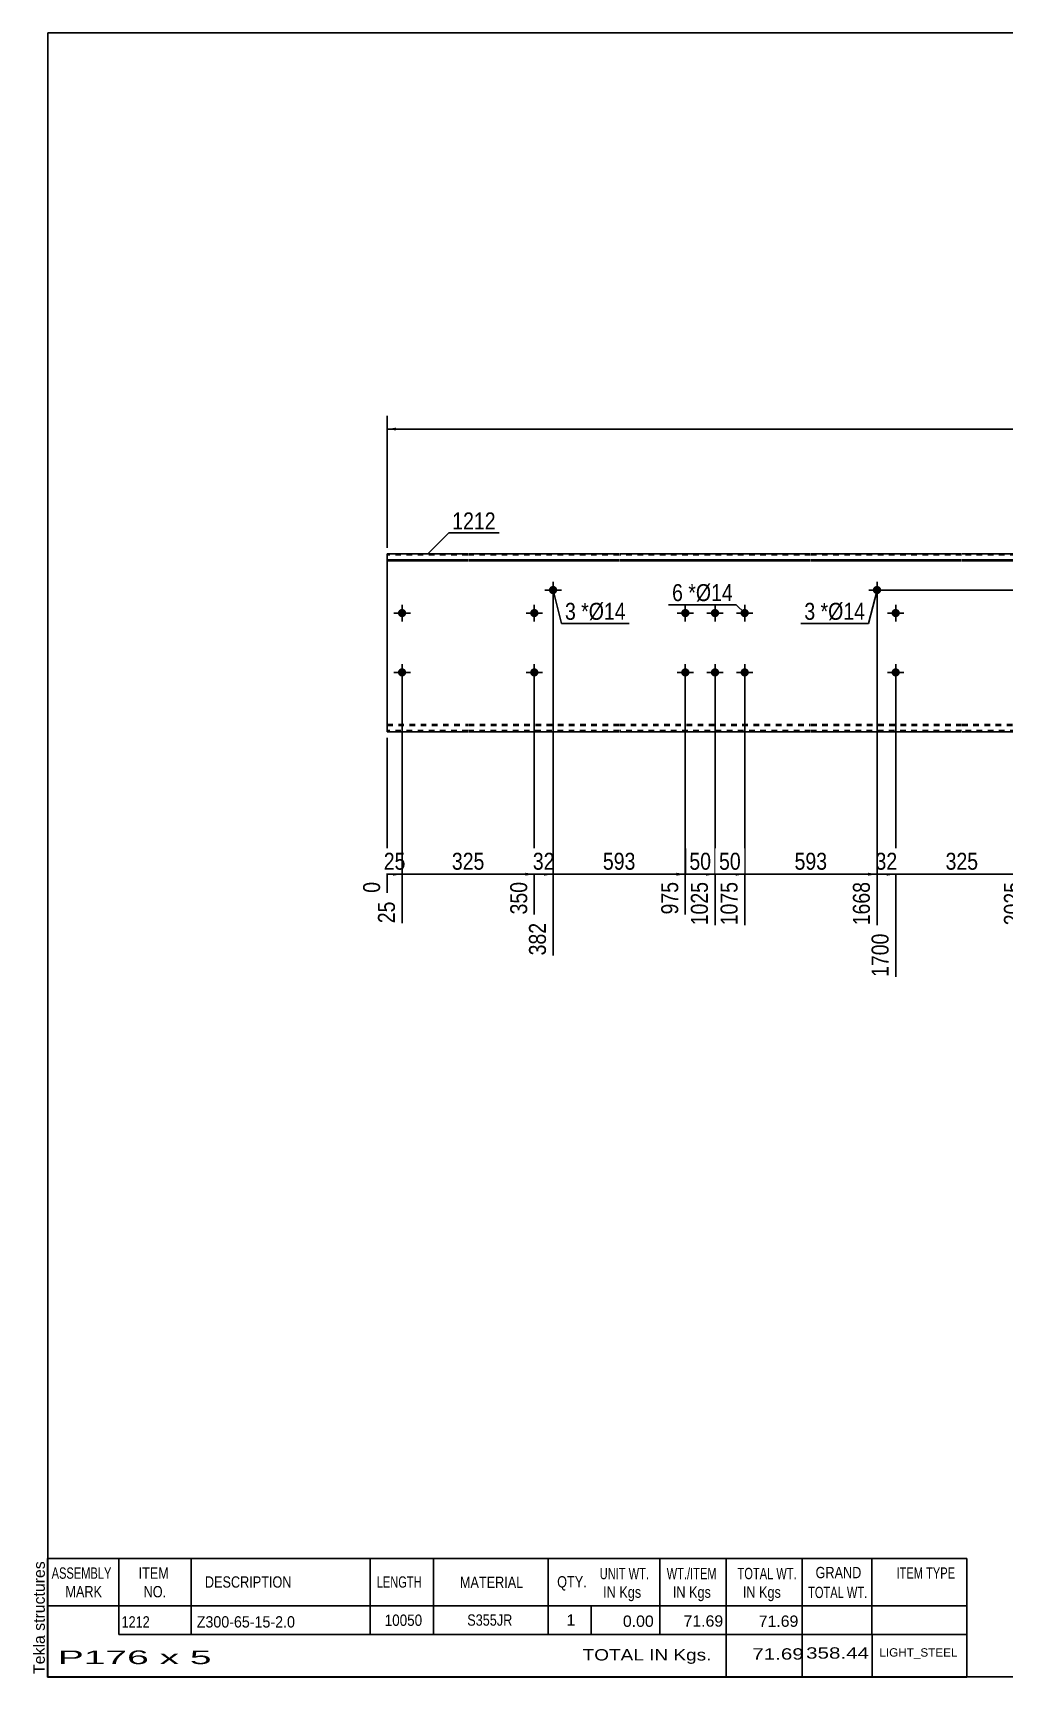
# Model space of a CAD drawing. Header units: millimetres. Extents: x -60 to 343, y -174 to 103.
# Drawn here: x -59.7 to 104, y -174.3 to 102.8 of the extents above; entities that cross this region are included whole.
import ezdxf

# ---------------------------------------------------------------- set-up
doc = ezdxf.new("R2010")
doc.units = ezdxf.units.MM
doc.linetypes.add('DXK_LINE_DOT1', pattern=[1.8814, 0.9407, -0.9407])
doc.styles.add('Arial', font='ARIAL.TTF', dxfattribs={"height": 0.2})
doc.styles.add('Arial Narrow', font='ARIALN.TTF', dxfattribs={"height": 0.2})

# ---------------------------------------------------------------- blocks, each defined once
blk = doc.blocks.new('Unknown-629086263-2025')
at = {"color": 5, "linetype": 'Continuous'}
for p, q in [((342.8, 102.75), (-57.2, 102.75)), ((-57.2, 102.75), (-57.2, -174.25)), ((342.8, -174.25), (342.8, 102.75)), ((-57.2, -174.25), (342.8, -174.25))]:
    blk.add_line(p, q, dxfattribs=at)
at = {"color": 174, "linetype": 'Continuous', "style": 'Arial'}
blk.add_text('Tekla structures', height=1.9102, rotation=90, dxfattribs=at).set_placement((-57.7, -173.75))
blk = doc.blocks.new('Part-629086263-1218 - 1203')
at = {"color": 2, "linetype": 'Continuous'}
for p, q in [((0, -15), (0, 15)), ((13.6, 15), (0, 15)), ((0, 13.94), (13.6, 13.94)), ((39.05, 15), (13.7, 15)), ((13.7, 13.94), (39.05, 13.94)), ((71.34, 15), (39.15, 15)), ((39.15, 13.94), (71.34, 13.94)), ((96.79, 15), (71.44, 15)), ((71.44, 13.94), (96.79, 13.94)), ((119.08, 15), (96.89, 15)), ((96.89, 13.94), (119.08, 13.94)), ((140.58, 15), (119.18, 15)), ((119.18, 13.94), (140.58, 13.94)), ((162.88, 15), (140.68, 15)), ((140.68, 13.94), (162.88, 13.94)), ((188.33, 15), (162.98, 15)), ((162.98, 13.94), (188.33, 13.94)), ((220.62, 15), (188.43, 15)), ((188.43, 13.94), (220.62, 13.94)), ((246.07, 15), (220.72, 15)), ((220.72, 13.94), (246.07, 13.94)), ((259.77, 15), (246.17, 15)), ((246.17, 13.94), (259.77, 13.94)), ((259.77, 15), (259.77, 13.94)), ((259.77, 13.94), (259.77, -15)), ((0, 13.8), (13.6, 13.8)), ((13.7, 13.8), (39.05, 13.8)), ((39.15, 13.8), (71.34, 13.8)), ((71.44, 13.8), (96.79, 13.8)), ((96.89, 13.8), (119.08, 13.8)), ((119.18, 13.8), (140.58, 13.8)), ((140.68, 13.8), (162.88, 13.8)), ((162.98, 13.8), (188.33, 13.8)), ((188.43, 13.8), (220.62, 13.8)), ((220.72, 13.8), (246.07, 13.8)), ((246.17, 13.8), (259.77, 13.8)), ((13.6, -15), (0, -15)), ((39.05, -15), (13.7, -15)), ((71.34, -15), (39.15, -15)), ((96.79, -15), (71.44, -15)), ((119.08, -15), (96.89, -15)), ((140.58, -15), (119.18, -15)), ((162.88, -15), (140.68, -15)), ((188.33, -15), (162.98, -15)), ((220.62, -15), (188.43, -15)), ((246.07, -15), (220.72, -15)), ((259.77, -15), (246.17, -15))]:
    blk.add_line(p, q, dxfattribs=at)
at = {"color": 7, "linetype": 'DXK_LINE_DOT1'}
for p, q in [((13.6, 14.8), (0, 14.8)), ((39.05, 14.8), (13.7, 14.8)), ((71.34, 14.8), (39.15, 14.8)), ((96.79, 14.8), (71.44, 14.8)), ((119.08, 14.8), (96.89, 14.8)), ((140.58, 14.8), (119.18, 14.8)), ((162.88, 14.8), (140.68, 14.8)), ((188.33, 14.8), (162.98, 14.8)), ((220.62, 14.8), (188.43, 14.8)), ((246.07, 14.8), (220.72, 14.8)), ((259.77, 14.8), (246.17, 14.8)), ((0, -13.8), (13.6, -13.8)), ((13.7, -13.8), (39.05, -13.8)), ((39.15, -13.8), (71.34, -13.8)), ((71.44, -13.8), (96.79, -13.8)), ((96.89, -13.8), (119.08, -13.8)), ((119.18, -13.8), (140.58, -13.8)), ((140.68, -13.8), (162.88, -13.8)), ((162.98, -13.8), (188.33, -13.8)), ((188.43, -13.8), (220.62, -13.8)), ((220.72, -13.8), (246.07, -13.8)), ((246.17, -13.8), (259.77, -13.8)), ((0, -13.94), (13.6, -13.94)), ((13.6, -14.8), (0, -14.8)), ((13.7, -13.94), (39.05, -13.94)), ((39.05, -14.8), (13.7, -14.8)), ((39.15, -13.94), (71.34, -13.94)), ((71.34, -14.8), (39.15, -14.8)), ((71.44, -13.94), (96.79, -13.94)), ((96.79, -14.8), (71.44, -14.8)), ((96.89, -13.94), (119.08, -13.94)), ((119.08, -14.8), (96.89, -14.8)), ((119.18, -13.94), (140.58, -13.94)), ((140.58, -14.8), (119.18, -14.8)), ((140.68, -13.94), (162.88, -13.94)), ((162.88, -14.8), (140.68, -14.8)), ((162.98, -13.94), (188.33, -13.94)), ((188.33, -14.8), (162.98, -14.8)), ((188.43, -13.94), (220.62, -13.94)), ((220.62, -14.8), (188.43, -14.8)), ((220.72, -13.94), (246.07, -13.94)), ((246.07, -14.8), (220.72, -14.8)), ((246.17, -13.94), (259.77, -13.94)), ((259.77, -14.8), (246.17, -14.8))]:
    blk.add_line(p, q, dxfattribs=at)
blk = doc.blocks.new('Bolt-629086263-1224 - 1203')
at = {"linetype": 'Continuous'}
for points in [[(49.54, 5, -1), (50.94, 5, -1)], [(54.54, 5, -1), (55.94, 5, -1)], [(59.54, 5, -1), (60.94, 5, -1)], [(49.54, -5, -1), (50.94, -5, -1)], [(54.54, -5, -1), (55.94, -5, -1)], [(59.54, -5, -1), (60.94, -5, -1)]]:
    blk.add_hatch(color=3, dxfattribs=at).paths.add_polyline_path(points)
at = {"color": 3, "linetype": 'Continuous'}
for p, q in [((50.24, 3.6), (50.24, 6.4)), ((55.24, 3.6), (55.24, 6.4)), ((60.24, 3.6), (60.24, 6.4)), ((48.84, 5), (51.64, 5)), ((53.84, 5), (56.64, 5)), ((58.84, 5), (61.64, 5)), ((48.84, -5), (51.64, -5)), ((50.24, -6.4), (50.24, -3.6)), ((53.84, -5), (56.64, -5)), ((55.24, -6.4), (55.24, -3.6)), ((58.84, -5), (61.64, -5)), ((60.24, -6.4), (60.24, -3.6))]:
    blk.add_line(p, q, dxfattribs=at)
blk = doc.blocks.new('Bolt-629086263-1225 - 1203')
at = {"linetype": 'Continuous'}
blk.add_hatch(color=3, dxfattribs=at).paths.add_polyline_path([(25.49, -5, -1), (24.09, -5, -1)])
at = {"color": 3, "linetype": 'Continuous'}
for p, q in [((26.19, -5), (23.39, -5)), ((24.79, -3.6), (24.79, -6.4))]:
    blk.add_line(p, q, dxfattribs=at)
blk = doc.blocks.new('Bolt-629086263-1226 - 1203')
at = {"linetype": 'Continuous'}
blk.add_hatch(color=3, dxfattribs=at).paths.add_polyline_path([(24.09, 5, -1), (25.49, 5, -1)])
at = {"color": 3, "linetype": 'Continuous'}
for p, q in [((24.79, 3.6), (24.79, 6.4)), ((23.39, 5), (26.19, 5))]:
    blk.add_line(p, q, dxfattribs=at)
blk = doc.blocks.new('Bolt-629086263-1227 - 1203')
at = {"linetype": 'Continuous'}
blk.add_hatch(color=3, dxfattribs=at).paths.add_polyline_path([(81.84, 8.88, -1), (83.24, 8.88, -1)])
at = {"color": 3, "linetype": 'Continuous'}
for p, q in [((81.14, 8.88), (83.94, 8.88)), ((82.54, 7.48), (82.54, 10.28))]:
    blk.add_line(p, q, dxfattribs=at)
blk = doc.blocks.new('Bolt-629086263-1228 - 1203')
at = {"linetype": 'Continuous'}
blk.add_hatch(color=3, dxfattribs=at).paths.add_polyline_path([(27.25, 8.88, -1), (28.65, 8.88, -1)])
at = {"color": 3, "linetype": 'Continuous'}
for p, q in [((26.55, 8.88), (29.35, 8.88)), ((27.95, 7.48), (27.95, 10.28))]:
    blk.add_line(p, q, dxfattribs=at)
blk = doc.blocks.new('Bolt-629086263-1230 - 1203')
at = {"linetype": 'Continuous'}
blk.add_hatch(color=3, dxfattribs=at).paths.add_polyline_path([(84.99, 5, -1), (86.39, 5, -1)])
at = {"color": 3, "linetype": 'Continuous'}
for p, q in [((85.69, 3.6), (85.69, 6.4)), ((84.29, 5), (87.09, 5))]:
    blk.add_line(p, q, dxfattribs=at)
blk = doc.blocks.new('Bolt-629086263-1231 - 1203')
at = {"linetype": 'Continuous'}
blk.add_hatch(color=3, dxfattribs=at).paths.add_polyline_path([(86.39, -5, -1), (84.99, -5, -1)])
at = {"color": 3, "linetype": 'Continuous'}
for p, q in [((87.09, -5), (84.29, -5)), ((85.69, -3.6), (85.69, -6.4))]:
    blk.add_line(p, q, dxfattribs=at)
blk = doc.blocks.new('Bolt-629086263-1232 - 1203')
at = {"linetype": 'Continuous'}
for points in [[(1.8, 5, -1), (3.2, 5, -1)], [(107.29, 5, -1), (108.69, 5, -1)]]:
    blk.add_hatch(color=3, dxfattribs=at).paths.add_polyline_path(points)
at = {"color": 3, "linetype": 'Continuous'}
for p, q in [((2.5, 3.6), (2.5, 6.4)), ((107.99, 3.6), (107.99, 6.4)), ((3.9, 5), (1.1, 5)), ((109.39, 5), (106.59, 5))]:
    blk.add_line(p, q, dxfattribs=at)
blk = doc.blocks.new('Bolt-629086263-1233 - 1203')
at = {"linetype": 'Continuous'}
for points in [[(1.8, -5, -1), (3.2, -5, -1)], [(107.29, -5, -1), (108.69, -5, -1)]]:
    blk.add_hatch(color=3, dxfattribs=at).paths.add_polyline_path(points)
at = {"color": 3, "linetype": 'Continuous'}
for p, q in [((3.9, -5), (1.1, -5)), ((2.5, -6.4), (2.5, -3.6)), ((109.39, -5), (106.59, -5)), ((107.99, -6.4), (107.99, -3.6))]:
    blk.add_line(p, q, dxfattribs=at)
blk = doc.blocks.new('StraightDimension-629086263-1293 - 1203')
at = {"linetype": 'Continuous'}
blk.add_hatch(color=7, dxfattribs=at).paths.add_polyline_path([(106.49, -38.75), (107.99, -39), (106.49, -39.25)])
at = {"color": 7, "linetype": 'Continuous'}
for p, q in [((85.69, -6), (85.69, -56.31)), ((107.99, -6), (107.99, -47.61)), ((85.69, -39), (107.99, -39))]:
    blk.add_line(p, q, dxfattribs=at)
at = {"color": 0}
blk.add_wipeout([(100.18, -38.85), (100.18, -34.65), (93.5, -34.65), (93.5, -38.85)], dxfattribs=at)
at = {"color": 0, "linetype": 'Continuous'}
blk.add_wipeout([(107.39, -39.7), (103.19, -39.7), (103.19, -48.21), (107.39, -48.21)], dxfattribs=at)
at = {"color": 3, "style": 'Arial Narrow'}
blk.add_text('325', height=2.863, dxfattribs=at).set_placement((94.1, -38.25))
at = {"color": 3, "linetype": 'Continuous', "style": 'Arial Narrow'}
blk.add_text('2025', height=2.863, rotation=90.0002, dxfattribs=at).set_placement((106.79, -47.61))
blk = doc.blocks.new('StraightDimension-629086263-1297 - 1203')
at = {"linetype": 'Continuous'}
blk.add_hatch(color=7, dxfattribs=at).paths.add_polyline_path([(53.74, -38.75), (55.24, -39), (53.74, -39.25)])
at = {"color": 7, "linetype": 'Continuous'}
for p, q in [((50.24, -6), (50.24, -45.78)), ((55.24, -6), (55.24, -47.61)), ((50.24, -39), (55.24, -39))]:
    blk.add_line(p, q, dxfattribs=at)
at = {"color": 0}
blk.add_wipeout([(55.17, -38.85), (55.17, -34.65), (50.32, -34.65), (50.32, -38.85)], dxfattribs=at)
at = {"color": 3, "style": 'Arial Narrow'}
blk.add_text('50', height=2.863, dxfattribs=at).set_placement((50.92, -38.25))
at = {"color": 0, "linetype": 'Continuous'}
blk.add_wipeout([(54.64, -39.7), (50.44, -39.7), (50.44, -48.21), (54.64, -48.21)], dxfattribs=at)
at = {"color": 3, "linetype": 'Continuous', "style": 'Arial Narrow'}
blk.add_text('1025', height=2.863, rotation=90.0002, dxfattribs=at).set_placement((54.04, -47.61))
blk = doc.blocks.new('StraightDimension-629086263-1301 - 1203')
at = {"linetype": 'Continuous'}
blk.add_hatch(color=7, dxfattribs=at).paths.add_polyline_path([(1, -38.75), (2.5, -39), (1, -39.25)])
at = {"color": 7, "linetype": 'Continuous'}
for p, q in [((2.5, -6), (2.5, -47.26)), ((0, -16), (0, -42.13)), ((0, -39), (2.5, -39))]:
    blk.add_line(p, q, dxfattribs=at)
at = {"color": 0}
blk.add_wipeout([(3.68, -38.85), (3.68, -34.65), (-1.18, -34.65), (-1.18, -38.85)], dxfattribs=at)
at = {"color": 0, "linetype": 'Continuous'}
blk.add_wipeout([(1.9, -43), (-2.3, -43), (-2.3, -47.86), (1.9, -47.86)], dxfattribs=at)
at = {"color": 3, "style": 'Arial Narrow'}
blk.add_text('25', height=2.863, dxfattribs=at).set_placement((-0.58, -38.25))
at = {"color": 0, "linetype": 'Continuous'}
blk.add_wipeout([(-0.6, -39.7), (-4.8, -39.7), (-4.8, -42.73), (-0.6, -42.73)], dxfattribs=at)
at = {"color": 3, "linetype": 'Continuous', "style": 'Arial Narrow'}
for s, height, p in [('0', 2.86, (-1.2, -42.13)), ('25', 2.863, (1.3, -47.26))]:
    blk.add_text(s, height=height, rotation=90.0002, dxfattribs=at).set_placement(p)
blk = doc.blocks.new('StraightDimension-629086263-1300 - 1203')
at = {"linetype": 'Continuous'}
blk.add_hatch(color=7, dxfattribs=at).paths.add_polyline_path([(23.29, -38.75), (24.79, -39), (23.29, -39.25)])
at = {"color": 7, "linetype": 'Continuous'}
for p, q in [((2.5, -6), (2.5, -47.26)), ((24.79, -6), (24.79, -45.78)), ((2.5, -39), (24.79, -39))]:
    blk.add_line(p, q, dxfattribs=at)
at = {"color": 0}
blk.add_wipeout([(16.99, -38.85), (16.99, -34.65), (10.3, -34.65), (10.3, -38.85)], dxfattribs=at)
at = {"color": 0, "linetype": 'Continuous'}
blk.add_wipeout([(24.19, -39.7), (19.99, -39.7), (19.99, -46.38), (24.19, -46.38)], dxfattribs=at)
at = {"color": 3, "style": 'Arial Narrow'}
blk.add_text('325', height=2.863, dxfattribs=at).set_placement((10.9, -38.25))
at = {"color": 3, "linetype": 'Continuous', "style": 'Arial Narrow'}
blk.add_text('350', height=2.863, rotation=90.0002, dxfattribs=at).set_placement((23.59, -45.78))
blk = doc.blocks.new('StraightDimension-629086263-1299 - 1203')
at = {"linetype": 'Continuous'}
blk.add_hatch(color=7, dxfattribs=at).paths.add_polyline_path([(26.45, -38.75), (27.95, -39), (26.45, -39.25)])
at = {"color": 7, "linetype": 'Continuous'}
for p, q in [((27.95, 7.88), (27.95, -52.68)), ((24.79, -6), (24.79, -45.78)), ((24.79, -39), (27.95, -39))]:
    blk.add_line(p, q, dxfattribs=at)
at = {"color": 0}
blk.add_wipeout([(28.8, -38.85), (28.8, -34.65), (23.94, -34.65), (23.94, -38.85)], dxfattribs=at)
at = {"color": 0, "linetype": 'Continuous'}
blk.add_wipeout([(27.35, -46.6), (23.15, -46.6), (23.15, -53.28), (27.35, -53.28)], dxfattribs=at)
at = {"color": 3, "style": 'Arial Narrow'}
blk.add_text('32', height=2.863, dxfattribs=at).set_placement((24.54, -38.25))
at = {"color": 3, "linetype": 'Continuous', "style": 'Arial Narrow'}
blk.add_text('382', height=2.863, rotation=90.0002, dxfattribs=at).set_placement((26.75, -52.68))
blk = doc.blocks.new('StraightDimension-629086263-1294 - 1203')
at = {"linetype": 'Continuous'}
blk.add_hatch(color=7, dxfattribs=at).paths.add_polyline_path([(84.19, -38.75), (85.69, -39), (84.19, -39.25)])
at = {"color": 7, "linetype": 'Continuous'}
for p, q in [((82.54, 7.88), (82.54, -47.61)), ((85.69, -6), (85.69, -56.31)), ((82.54, -39), (85.69, -39))]:
    blk.add_line(p, q, dxfattribs=at)
at = {"color": 0}
blk.add_wipeout([(86.54, -38.85), (86.54, -34.65), (81.69, -34.65), (81.69, -38.85)], dxfattribs=at)
at = {"color": 0, "linetype": 'Continuous'}
blk.add_wipeout([(85.09, -48.4), (80.89, -48.4), (80.89, -56.91), (85.09, -56.91)], dxfattribs=at)
at = {"color": 3, "style": 'Arial Narrow'}
blk.add_text('32', height=2.863, dxfattribs=at).set_placement((82.29, -38.25))
at = {"color": 3, "linetype": 'Continuous', "style": 'Arial Narrow'}
blk.add_text('1700', height=2.863, rotation=90.0002, dxfattribs=at).set_placement((84.49, -56.31))
blk = doc.blocks.new('StraightDimension-629086263-1298 - 1203')
at = {"linetype": 'Continuous'}
blk.add_hatch(color=7, dxfattribs=at).paths.add_polyline_path([(48.74, -38.75), (50.24, -39), (48.74, -39.25)])
at = {"color": 7, "linetype": 'Continuous'}
for p, q in [((27.95, 7.88), (27.95, -52.68)), ((50.24, -6), (50.24, -45.78)), ((27.95, -39), (50.24, -39))]:
    blk.add_line(p, q, dxfattribs=at)
at = {"color": 0}
blk.add_wipeout([(42.44, -38.85), (42.44, -34.65), (35.75, -34.65), (35.75, -38.85)], dxfattribs=at)
at = {"color": 0, "linetype": 'Continuous'}
blk.add_wipeout([(49.64, -39.7), (45.44, -39.7), (45.44, -46.38), (49.64, -46.38)], dxfattribs=at)
at = {"color": 3, "style": 'Arial Narrow'}
blk.add_text('593', height=2.863, dxfattribs=at).set_placement((36.35, -38.25))
at = {"color": 3, "linetype": 'Continuous', "style": 'Arial Narrow'}
blk.add_text('975', height=2.863, rotation=90.0002, dxfattribs=at).set_placement((49.04, -45.78))
blk = doc.blocks.new('StraightDimension-629086263-1413 - 1203')
at = {"linetype": 'Continuous'}
for points in [[(1.5, 35.75), (0, 36), (1.5, 36.25)], [(258.27, 36.25), (259.77, 36), (258.27, 35.75)]]:
    blk.add_hatch(color=7, dxfattribs=at).paths.add_polyline_path(points)
at = {"color": 7, "linetype": 'Continuous'}
for p, q in [((0, 16), (0, 38.25)), ((259.77, 16), (259.77, 38.25)), ((0, 36), (259.77, 36))]:
    blk.add_line(p, q, dxfattribs=at)
at = {"color": 0}
blk.add_wipeout([(135.06, 36.15), (135.06, 40.35), (124.71, 40.35), (124.71, 36.15)], dxfattribs=at)
at = {"color": 3, "style": 'Arial Narrow'}
blk.add_text('10050', height=2.863, dxfattribs=at).set_placement((125.31, 36.75))
blk = doc.blocks.new('StraightDimension-629086263-1295 - 1203')
at = {"linetype": 'Continuous'}
blk.add_hatch(color=7, dxfattribs=at).paths.add_polyline_path([(81.04, -38.75), (82.54, -39), (81.04, -39.25)])
at = {"color": 7, "linetype": 'Continuous'}
for p, q in [((82.54, 7.88), (82.54, -47.61)), ((60.24, -6), (60.24, -47.61)), ((60.24, -39), (82.54, -39))]:
    blk.add_line(p, q, dxfattribs=at)
at = {"color": 0}
blk.add_wipeout([(74.73, -38.85), (74.73, -34.65), (68.05, -34.65), (68.05, -38.85)], dxfattribs=at)
at = {"color": 0, "linetype": 'Continuous'}
blk.add_wipeout([(81.94, -39.7), (77.74, -39.7), (77.74, -48.21), (81.94, -48.21)], dxfattribs=at)
at = {"color": 3, "style": 'Arial Narrow'}
blk.add_text('593', height=2.863, dxfattribs=at).set_placement((68.65, -38.25))
at = {"color": 3, "linetype": 'Continuous', "style": 'Arial Narrow'}
blk.add_text('1668', height=2.863, rotation=90.0002, dxfattribs=at).set_placement((81.34, -47.61))
blk = doc.blocks.new('StraightDimension-629086263-1296 - 1203')
at = {"linetype": 'Continuous'}
blk.add_hatch(color=7, dxfattribs=at).paths.add_polyline_path([(58.74, -38.75), (60.24, -39), (58.74, -39.25)])
at = {"color": 7, "linetype": 'Continuous'}
for p, q in [((55.24, -6), (55.24, -47.61)), ((60.24, -6), (60.24, -47.61)), ((55.24, -39), (60.24, -39))]:
    blk.add_line(p, q, dxfattribs=at)
at = {"color": 0}
blk.add_wipeout([(60.17, -38.85), (60.17, -34.65), (55.32, -34.65), (55.32, -38.85)], dxfattribs=at)
at = {"color": 3, "style": 'Arial Narrow'}
blk.add_text('50', height=2.863, dxfattribs=at).set_placement((55.92, -38.25))
at = {"color": 0, "linetype": 'Continuous'}
blk.add_wipeout([(59.64, -39.7), (55.44, -39.7), (55.44, -48.21), (59.64, -48.21)], dxfattribs=at)
at = {"color": 3, "linetype": 'Continuous', "style": 'Arial Narrow'}
blk.add_text('1075', height=2.863, rotation=90.0002, dxfattribs=at).set_placement((59.04, -47.61))
blk = doc.blocks.new('StraightDimension-629086263-1379 - 1203')
at = {"linetype": 'Continuous'}
for points in [[(269.75, 13.5), (270, 15), (270.25, 13.5)], [(270.25, 10.38), (270, 8.88), (269.75, 10.38)]]:
    blk.add_hatch(color=7, dxfattribs=at).paths.add_polyline_path(points)
at = {"color": 7, "linetype": 'Continuous'}
for p, q in [((260.77, 15), (272.4, 15)), ((270, 8.88), (270, 15)), ((83.54, 8.88), (272.4, 8.88))]:
    blk.add_line(p, q, dxfattribs=at)
at = {"color": 0}
blk.add_wipeout([(269.85, 14.37), (265.65, 14.37), (265.65, 9.51), (269.85, 9.51)], dxfattribs=at)
at = {"color": 3, "style": 'Arial Narrow'}
blk.add_text('61', height=2.863, rotation=90.0002, dxfattribs=at).set_placement((269.25, 10.11))
blk = doc.blocks.new('StraightDimension-629086263-1380 - 1203')
at = {"linetype": 'Continuous'}
for points in [[(269.75, 7.38), (270, 8.88), (270.25, 7.38)], [(270.25, 6.5), (270, 5), (269.75, 6.5)]]:
    blk.add_hatch(color=7, dxfattribs=at).paths.add_polyline_path(points)
at = {"color": 7, "linetype": 'Continuous'}
for p, q in [((83.54, 8.88), (272.4, 8.88)), ((270, 5), (270, 8.88)), ((108.99, 5), (272.4, 5))]:
    blk.add_line(p, q, dxfattribs=at)
at = {"color": 0}
blk.add_wipeout([(269.85, 9.37), (265.65, 9.37), (265.65, 4.51), (269.85, 4.51)], dxfattribs=at)
at = {"color": 3, "style": 'Arial Narrow'}
blk.add_text('39', height=2.863, rotation=90.0002, dxfattribs=at).set_placement((269.25, 5.11))
blk = doc.blocks.new('CBS_BOM-629086263-2096')
at = {"color": 7, "linetype": 'Continuous'}
for p, q in [((-57.23, -162.28), (-57.23, -154.28)), ((-57.23, -154.28), (97.69, -154.28)), ((-45.23, -162.28), (-45.23, -154.28)), ((-33.04, -162.28), (-33.04, -154.28)), ((-2.88, -162.28), (-2.88, -154.28)), ((7.8, -162.28), (7.8, -154.28)), ((27.12, -162.28), (27.12, -154.28)), ((45.92, -162.28), (45.92, -154.28)), ((57.13, -162.28), (57.13, -154.28)), ((69.92, -162.28), (69.92, -154.28)), ((81.67, -162.28), (81.67, -154.28)), ((97.69, -154.29), (97.69, -162.27)), ((-57.23, -162.28), (97.69, -162.28)), ((-57.23, -167.08), (-57.23, -162.28)), ((-45.23, -167.08), (-45.23, -162.28)), ((-33.04, -167.08), (-33.04, -162.28)), ((-2.88, -167.08), (-2.88, -162.28)), ((7.8, -167.08), (7.8, -162.28)), ((27.12, -167.08), (27.12, -162.28)), ((34.38, -167.08), (34.38, -162.28)), ((45.92, -167.08), (45.92, -162.28)), ((57.13, -167.08), (57.13, -162.28)), ((69.92, -167.08), (69.92, -162.28)), ((81.69, -167.08), (81.69, -162.28)), ((97.69, -162.28), (97.69, -167.08)), ((-57.23, -174.28), (-57.23, -167.1)), ((-45.23, -167.08), (97.69, -167.08)), ((57.13, -174.28), (57.13, -167.1)), ((69.92, -174.28), (69.92, -167.1)), ((81.73, -174.28), (81.73, -167.1)), ((97.69, -167.08), (97.69, -174.28)), ((-57.23, -174.28), (97.69, -174.28))]:
    blk.add_line(p, q, dxfattribs=at)
at = {"color": 3, "linetype": 'Continuous', "style": 'Arial'}
for s, height, width, p in [('ASSEMBLY', 1.91, 0.7, (-56.55, -157.71)), ('ITEM', 1.91, 0.8, (-41.9, -157.71)), ('DESCRIPTION', 1.9102, 0.8, (-30.72, -159.21)), ('LENGTH', 1.91, 0.7, (-1.77, -159.21)), ('MATERIAL', 1.91, 0.8, (12.25, -159.26)), ('QTY.', 1.91, 0.8, (28.64, -159.18)), ('UNIT WT.', 1.91, 0.7, (35.81, -157.78)), ('WT./ITEM', 1.91, 0.7, (47.1, -157.78)), ('TOTAL WT.', 1.91, 0.7, (59.04, -157.78)), ('GRAND', 1.91, 0.8, (72.19, -157.62)), ('ITEM TYPE', 1.91, 0.7, (85.83, -157.7)), ('MARK', 1.91, 0.8, (-54.23, -160.84)), ('NO.', 1.91, 0.8, (-41.05, -160.84)), ('IN Kgs', 1.91, 0.8, (36.39, -160.92)), ('IN Kgs', 1.91, 0.8, (48.14, -160.92)), ('IN Kgs', 1.91, 0.8, (59.93, -160.92)), ('TOTAL WT.', 1.91, 0.7, (70.93, -160.96))]:
    blk.add_text(s, height=height, dxfattribs=dict(at, width=width)).set_placement(p)
at = {"color": 7, "linetype": 'Continuous', "style": 'Arial'}
for s, height, width, p in [('1212', 1.91, 0.8, (-44.77, -165.93)), ('Z300-65-15-2.0', 1.9102, 0.9, (-32.1, -165.93)), ('10050', 1.91, 0.85, (-0.42, -165.65)), ('S355JR', 1.91, 0.8, (13.49, -165.62))]:
    blk.add_text(s, height=height, dxfattribs=dict(at, width=width)).set_placement(p)
for s, p in [('1', (30.21, -165.62)), ('0.00', (39.72, -165.81)), ('71.69', (49.94, -165.78)), ('71.69', (62.61, -165.81))]:
    blk.add_text(s, height=1.91, dxfattribs=at).set_placement(p)
at = {"color": 6, "linetype": 'Continuous', "style": 'Arial'}
for s, height, width, p in [('P176 x 5', 2.292, 2.05, (-55.51, -172.09)), ('TOTAL IN Kgs.', 1.9102, 1.2, (32.93, -171.48)), ('71.69', 1.91, 1.3, (61.52, -171.33)), ('358.44', 1.91, 1.3, (70.59, -171.17))]:
    blk.add_text(s, height=height, dxfattribs=dict(at, width=width)).set_placement(p)
blk.add_text('LIGHT_STEEL', height=1.4135, dxfattribs=at).set_placement((82.94, -170.83))
blk = doc.blocks.new('Mark-629086263-1464 - 1203')
at = {"color": 0}
blk.add_wipeout([(49.84, 7.01), (49.84, 10.01), (48.01, 10.01), (48.01, 7.01)], dxfattribs=at)
blk.add_wipeout([(49.84, 7.01), (49.84, 10.01), (48.01, 10.01), (48.01, 7.01)], dxfattribs=at)
blk.add_wipeout([(52.02, 7.01), (52.02, 10.01), (50.74, 10.01), (50.74, 7.01)], dxfattribs=at)
blk.add_wipeout([(52.02, 7.01), (52.02, 10.01), (50.74, 10.01), (50.74, 7.01)], dxfattribs=at)
at = {"color": 3, "style": 'Arial Narrow'}
blk.add_text('6', height=2.86, dxfattribs=at).set_placement((48.01, 7.01))
at = {"color": 0}
blk.add_wipeout([(58.23, 7.01), (58.23, 10.01), (52.02, 10.01), (52.02, 7.01)], dxfattribs=at)
blk.add_wipeout([(58.23, 7.01), (58.23, 10.01), (52.02, 10.01), (52.02, 7.01)], dxfattribs=at)
at = {"color": 7, "linetype": 'Continuous'}
for p in [(47.41, 6.41), (60.24, 5)]:
    blk.add_line(p, (58.83, 6.41), dxfattribs=at)
at = {"color": 3, "style": 'Arial Narrow'}
for s, height, p in [('*', 2.86, (50.74, 7.01)), ('Ø14', 2.863, (52.02, 7.01))]:
    blk.add_text(s, height=height, dxfattribs=at).set_placement(p)
blk = doc.blocks.new('Mark-629086263-1416 - 1203')
at = {"color": 0}
blk.add_wipeout([(18.27, 19.09), (18.27, 22.09), (10.96, 22.09), (10.96, 19.09)], dxfattribs=at)
blk.add_wipeout([(18.27, 19.09), (18.27, 22.09), (10.96, 22.09), (10.96, 19.09)], dxfattribs=at)
at = {"color": 7, "linetype": 'Continuous'}
for p, q in [((6.82, 14.95), (10.36, 18.49)), ((10.36, 18.49), (18.87, 18.49))]:
    blk.add_line(p, q, dxfattribs=at)
at = {"color": 3, "style": 'Arial Narrow'}
blk.add_text('1212', height=2.863, dxfattribs=at).set_placement((10.96, 19.09))
blk = doc.blocks.new('MarkSet-629086263-1442 - 1203')
at = {"color": 0}
blk.add_wipeout([(31.79, 3.86), (31.79, 6.86), (29.96, 6.86), (29.96, 3.86)], dxfattribs=at)
blk.add_wipeout([(31.79, 3.86), (31.79, 6.86), (29.96, 6.86), (29.96, 3.86)], dxfattribs=at)
at = {"color": 7, "linetype": 'Continuous'}
blk.add_line((27.95, 8.88), (29.36, 3.26), dxfattribs=at)
at = {"color": 0}
blk.add_wipeout([(33.97, 3.86), (33.97, 6.86), (32.69, 6.86), (32.69, 3.86)], dxfattribs=at)
blk.add_wipeout([(33.97, 3.86), (33.97, 6.86), (32.69, 6.86), (32.69, 3.86)], dxfattribs=at)
at = {"color": 3, "style": 'Arial Narrow'}
blk.add_text('3', height=2.86, dxfattribs=at).set_placement((29.96, 3.86))
at = {"color": 0}
blk.add_wipeout([(40.18, 3.86), (40.18, 6.86), (33.97, 6.86), (33.97, 3.86)], dxfattribs=at)
blk.add_wipeout([(40.18, 3.86), (40.18, 6.86), (33.97, 6.86), (33.97, 3.86)], dxfattribs=at)
at = {"color": 7, "linetype": 'Continuous'}
blk.add_line((29.36, 3.26), (40.78, 3.26), dxfattribs=at)
at = {"color": 3, "style": 'Arial Narrow'}
for s, height, p in [('*', 2.86, (32.69, 3.86)), ('Ø14', 2.863, (33.97, 3.86))]:
    blk.add_text(s, height=height, dxfattribs=at).set_placement(p)
blk = doc.blocks.new('MarkSet-629086263-1449 - 1203')
at = {"color": 0}
blk.add_wipeout([(72.13, 3.86), (72.13, 6.86), (70.3, 6.86), (70.3, 3.86)], dxfattribs=at)
blk.add_wipeout([(72.13, 3.86), (72.13, 6.86), (70.3, 6.86), (70.3, 3.86)], dxfattribs=at)
blk.add_wipeout([(74.31, 3.86), (74.31, 6.86), (73.03, 6.86), (73.03, 3.86)], dxfattribs=at)
blk.add_wipeout([(74.31, 3.86), (74.31, 6.86), (73.03, 6.86), (73.03, 3.86)], dxfattribs=at)
at = {"color": 3, "style": 'Arial Narrow'}
blk.add_text('3', height=2.86, dxfattribs=at).set_placement((70.3, 3.86))
at = {"color": 0}
blk.add_wipeout([(80.52, 3.86), (80.52, 6.86), (74.31, 6.86), (74.31, 3.86)], dxfattribs=at)
blk.add_wipeout([(80.52, 3.86), (80.52, 6.86), (74.31, 6.86), (74.31, 3.86)], dxfattribs=at)
at = {"color": 7, "linetype": 'Continuous'}
for p in [(82.54, 8.88), (69.7, 3.26)]:
    blk.add_line(p, (81.12, 3.26), dxfattribs=at)
at = {"color": 3, "style": 'Arial Narrow'}
for s, height, p in [('*', 2.86, (73.03, 3.86)), ('Ø14', 2.863, (74.31, 3.86))]:
    blk.add_text(s, height=height, dxfattribs=at).set_placement(p)

msp = doc.modelspace()

# ---------------------------------------------------------------- block references
for name in ['Unknown-629086263-2025', 'Part-629086263-1218 - 1203', 'Bolt-629086263-1228 - 1203', 'Bolt-629086263-1227 - 1203', 'Bolt-629086263-1232 - 1203', 'Bolt-629086263-1226 - 1203', 'Bolt-629086263-1224 - 1203', 'Bolt-629086263-1230 - 1203', 'Bolt-629086263-1233 - 1203', 'Bolt-629086263-1225 - 1203', 'Bolt-629086263-1231 - 1203', 'CBS_BOM-629086263-2096']:
    msp.add_blockref(name, (0, 0))

# ---------------------------------------------------------------- next in the draw order: block references
for name in ['StraightDimension-629086263-1413 - 1203', 'StraightDimension-629086263-1301 - 1203', 'StraightDimension-629086263-1297 - 1203', 'StraightDimension-629086263-1293 - 1203']:
    msp.add_blockref(name, (0, 0))

# ---------------------------------------------------------------- next in the draw order: block references
for name in ['Mark-629086263-1416 - 1203', 'StraightDimension-629086263-1294 - 1203', 'StraightDimension-629086263-1300 - 1203']:
    msp.add_blockref(name, (0, 0))

# ---------------------------------------------------------------- next in the draw order: block references
for name in ['StraightDimension-629086263-1299 - 1203', 'StraightDimension-629086263-1295 - 1203']:
    msp.add_blockref(name, (0, 0))

# ---------------------------------------------------------------- next in the draw order: block references
for name in ['StraightDimension-629086263-1379 - 1203', 'StraightDimension-629086263-1298 - 1203', 'StraightDimension-629086263-1296 - 1203']:
    msp.add_blockref(name, (0, 0))

# ---------------------------------------------------------------- next in the draw order: block references
for name in ['MarkSet-629086263-1442 - 1203', 'Mark-629086263-1464 - 1203', 'StraightDimension-629086263-1380 - 1203']:
    msp.add_blockref(name, (0, 0))

# ---------------------------------------------------------------- next in the draw order: block references
msp.add_blockref('MarkSet-629086263-1449 - 1203', (0, 0))

doc.saveas('drawing.dxf')
